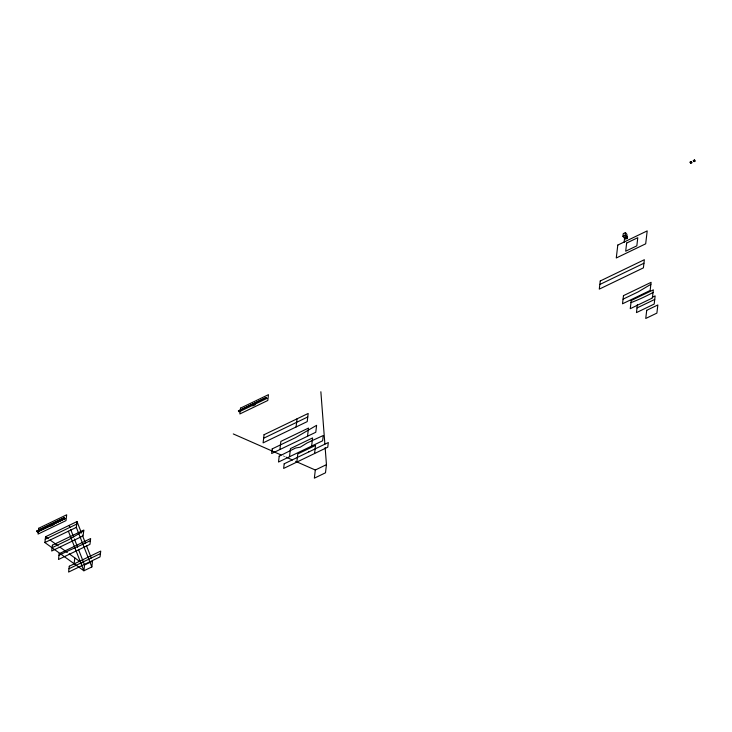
<?xml version="1.0" encoding="UTF-8"?>
<svg xmlns="http://www.w3.org/2000/svg" width="732" height="732" viewBox="0 0 732 732"><rect width="100%" height="100%" fill="white"/><g stroke="black" fill="none" stroke-linecap="round" stroke-linejoin="round"><path stroke-width="0.55" stroke-dasharray="3.66 2.75" d="M283.128 455.862L285.205 456.768"/><path stroke-width="1.1" d="M36.6 531.103L64.553 517.579L36.655 531.103M37.378 532.063L65.322 518.549L37.332 531.954M68.387 531.222L83.887 570.777L84.564 564.967L92.507 561.142L91.829 566.952L83.887 570.777L44.872 542.549L45.558 536.739L77.006 521.577L81.499 533.033M51.167 524.103L50.938 526.043L53.582 524.762L53.811 522.831M91.829 566.952L76.329 527.388L77.006 521.577M74.133 563.722L74.81 557.912M238.385 410.972L266.338 397.458L238.44 410.981M239.117 411.832L267.061 398.364M252.952 403.982L252.723 405.921L255.367 404.64L255.596 402.71M279.908 449.549L280.859 441.396L308.492 428.083L307.532 436.235M289.506 456.741L290.458 448.588L312.591 437.928L311.64 446.081M296.076 426.976L297.036 418.823M296.835 462.075L297.796 453.922L315.529 445.376L314.577 453.529M326.454 464.646L315.309 470.017L314.357 478.17L325.493 472.799L326.454 464.646L325.145 447.563M622.941 236.335L623.261 233.645L625.467 232.584L626.921 234.396L626.61 237.095L624.405 238.156L622.941 236.335L625.146 235.274L625.467 232.584M624.112 242.365L624.771 236.71M626.409 237.031L626.555 235.741L627.534 236.958L627.379 238.248L625.613 239.099L624.643 237.882M627.04 236.345L626.894 237.644L625.128 238.495M637.416 304.457L636.456 312.61L654.188 304.064L655.149 295.911L652.194 297.329M83.722 530.91L68.735 539.685L52.082 547.71M650.867 284.327L638.176 291.876L623.06 299.159M90.393 540.591C79.861 546.008 69.513 549.906 58.99 555.313M45.265 539.237L76.714 524.085M44.872 542.549L76.329 527.388M263.648 438.23L307.76 416.966M599.819 284.483L643.94 263.227M68.991 568.746L100.44 553.584M637.005 307.962L654.737 299.415M309.307 451.571L308.822 451.717M653.045 292.461C645.578 296.515 638.78 299.644 630.975 302.627M694.238 161.04L694 161.232M693.881 161.086L694.43 161.278L693.863 161.278M691.429 161.928L691.017 161.982M691.411 162.047L690.743 162.083L691.191 161.9M690.441 162.449L691.356 162.531L690.505 162.531M690.368 162.641L691.118 162.87L690.551 162.87M233.288 433.939L281.051 454.947M286.239 457.226L292.471 459.971M295.582 461.334L315.309 470.017M45.558 536.739L48.285 538.706M50.096 540.015L58.258 545.926M60.07 547.243L67.335 552.495M69.147 553.804L81.847 563M625.146 235.274L627.379 238.248M82.313 535.11L85.571 543.446M86.394 545.523L91.28 558.022M69.073 525.411L69.888 527.488M70.702 529.575L73.557 536.858M74.371 538.944L77.638 547.271M78.452 549.348L84.564 564.967M320.863 391.748L324.88 444.141M38.741 528.257L38.064 534.076L66.008 520.608L66.685 514.797L38.741 528.257M52.375 545.212L51.688 551.022L83.137 535.87L83.823 530.05L52.375 545.212M59.182 553.685L58.505 559.495L89.954 544.343L90.64 538.532L59.182 553.685M69.284 566.239L68.598 572.058L100.046 556.896L100.732 551.086L69.284 566.239M240.526 408.136L239.849 413.955L267.793 400.486L268.47 394.676L240.526 408.136M264.06 434.717L263.099 442.869L307.22 421.614L308.181 413.461L264.06 434.717M272.203 448.881L271.663 453.52L315.785 432.264L316.599 425.31L295.572 437.617L272.203 448.881M279.203 456.173L278.508 462.038L322.629 440.783L323.251 435.522L307.147 442.924L300.212 447.206L295.627 448.011L279.203 456.173M284.19 463.786L283.65 468.425L327.762 447.17L328.311 442.531L284.19 463.786M600.24 280.978L599.279 289.131L643.401 267.866L644.352 259.714L600.24 280.978M617.79 245.074L616.271 257.993L645.688 243.82L647.198 230.9L617.79 245.074M626.647 243.051L625.686 251.204L636.831 245.842L637.782 237.69L626.647 243.051M623.472 295.646L622.511 303.798L650.144 290.485L651.105 282.332L623.472 295.646M631.222 300.541L630.261 308.694L652.395 298.025L653.356 289.872L631.222 300.541M646.713 310.322L645.752 318.475L656.888 313.113L657.848 304.96L646.713 310.322M691.218 161.543L689.892 162.175L690.77 163.263L692.097 162.632L691.218 161.543M694.522 159.942L693.204 160.583L694.073 161.671L695.4 161.04L694.522 159.942"/></g></svg>
